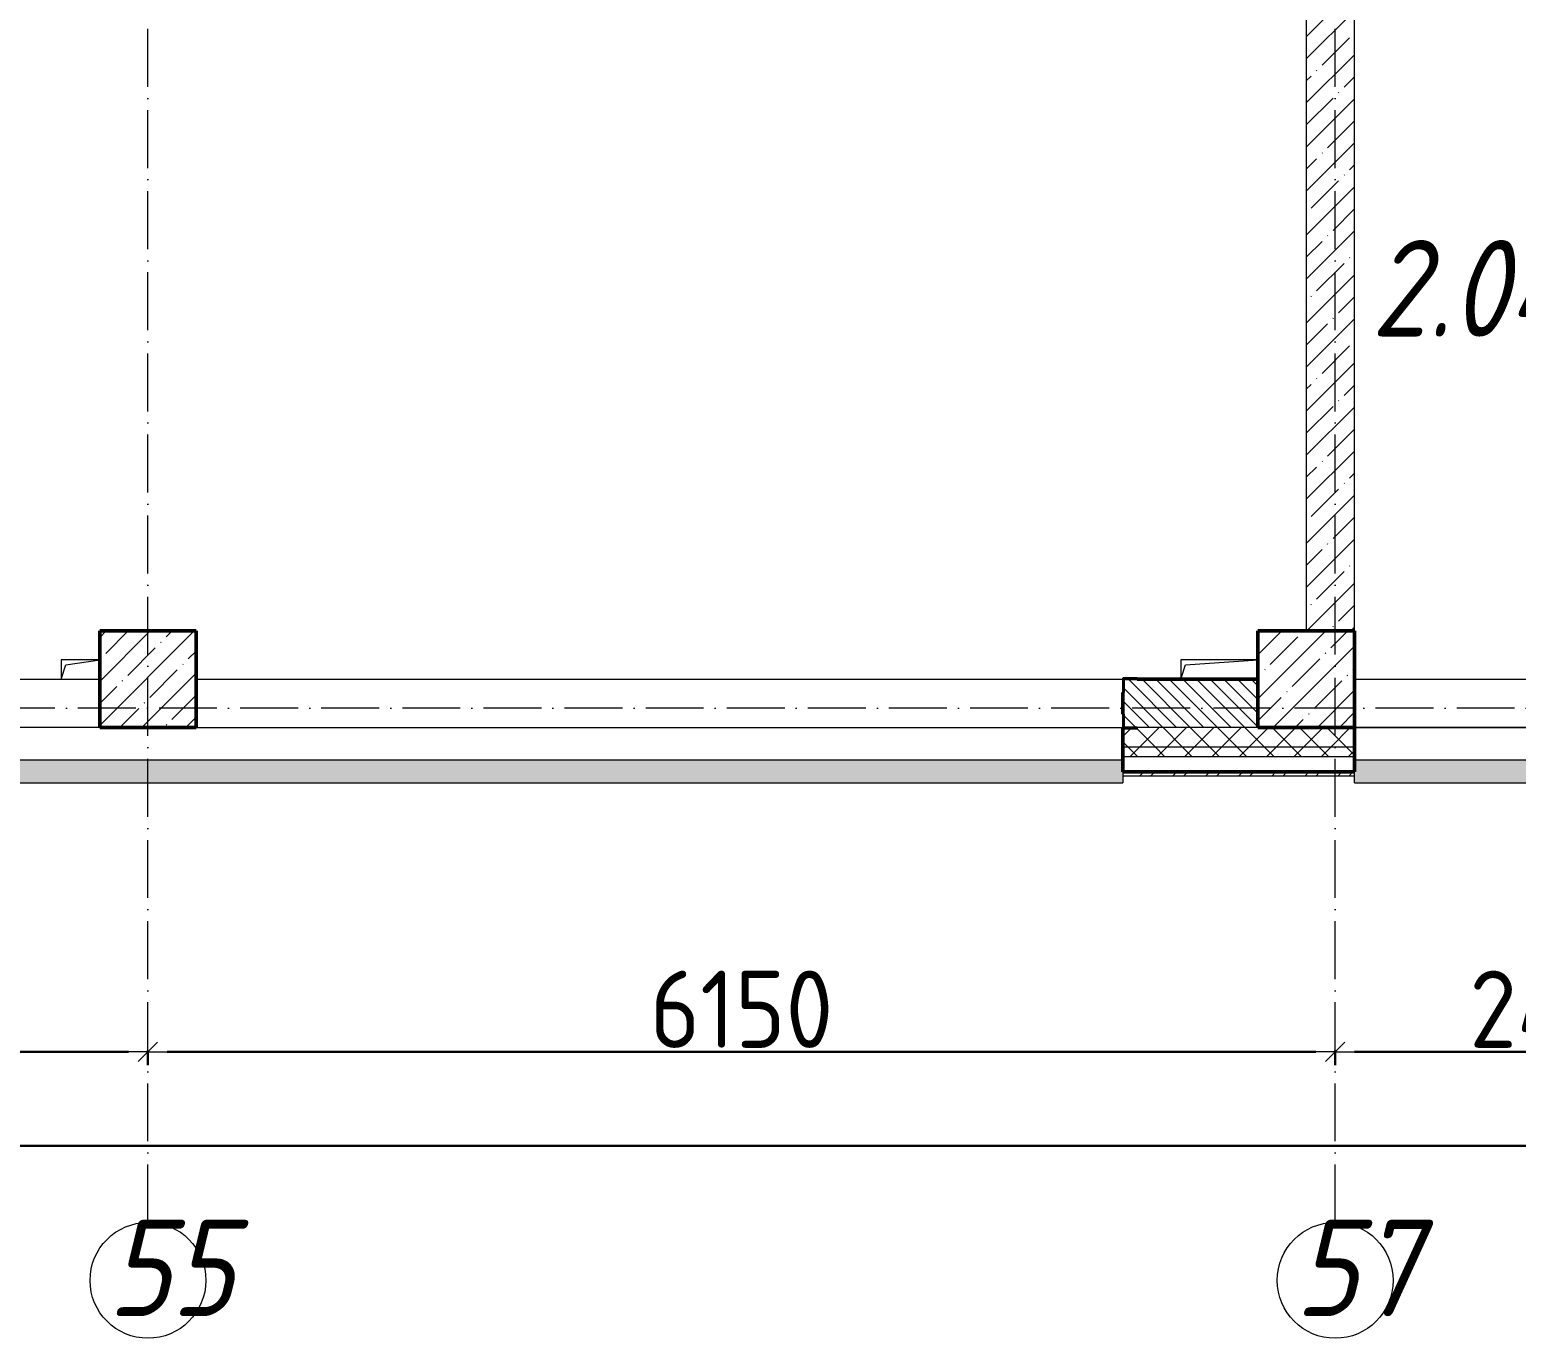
# Model space of a CAD drawing. Header units: millimetres. Extents: x -213536 to 1564669, y -45299 to 942238.
# Drawn here: x 618820 to 626521, y 566461 to 573239 of the extents above; entities that cross this region are included whole.
import ezdxf

# ---------------------------------------------------------------- set-up
doc = ezdxf.new("R2010")
doc.units = ezdxf.units.MM
doc.linetypes.add('50_200_ШТРИХ_1Т_ш5_п1_п1_', pattern=[700, 500, -100, 0, -100])
for name, color, linetype, lineweight in [('3.1) ЖБ окна 1.2 м', 102, 'Continuous', 30), ('A-____-____-DIMS', 7, 'Continuous', 9), ('A-GENM-____-MCUT', 7, 'Continuous', 25), ('A-GENM-____-OTLN', 7, 'Continuous', 9), ('A-GENM-____-OTLN-1', 7, 'Continuous', 25), ('A-GLAZ-____-OTLN', 7, 'Continuous', 9), ('A-WALL-____-MCUT-1', 7, 'Continuous', 9), ('A-WALL-____-MCUT-2', 7, 'Continuous', 50), ('A-WALL-____-MCUT-3', 7, 'Continuous', 9), ('A-WALL-____-OTLN', 7, 'Continuous', 9), ('A-WALL-____-PATT-1', 7, 'Continuous', 9), ('A-WALL-FNSH-MCUT-1', 7, 'Continuous', 9), ('S-COLS-____-MCUT', 7, 'Continuous', 50), ('S-COLS-____-OTLN', 7, 'Continuous', 9), ('S-GRID-____-IDEN', 7, 'Continuous', 9), ('S-GRID-____-OTLN-1', 7, '50_200_ШТРИХ_1Т_ш5_п1_п1_', 9), ('Марки помещений', 7, 'Continuous', 9)]:
    doc.layers.add(name, color=color, linetype=linetype, lineweight=lineweight)
doc.layers.add('A-GLAZ-____-OTLN-1', color=7, linetype='Continuous', lineweight=9, true_color=0xc0c0c0)
doc.styles.add('ISOCPEUR_I', font='isocpeui.ttf', dxfattribs={"width": 0.9, "height": 2.5})
doc.styles.add('ISOCPEUR_I_3', font='isocpeui.ttf', dxfattribs={"width": 0.85, "height": 2.2})
doc.styles.add('СПДС', font='isocpeur.ttf', dxfattribs={"width": 0.9})
doc.dimstyles.new('Размера А3', dxfattribs={"dimtxt": 200, "dimasz": 100, "dimexe": 70, "dimexo": 100, "dimgap": 20, "dimtad": 1, "dimdec": 0, "dimrnd": 10, "dimzin": 0, "dimdsep": 46, "dimtxsty": 'СПДС', "dimblk": 'ARROWHEAD_6', "dimcen": 1, "dimclrd": 256, "dimclre": 256, "dimclrt": 256, "dimazin": 0, "dimtfac": 1, "dimtdec": 0, "dimtmove": 2, "dimatfit": 3, "dimfxl": 1, "dimtolj": 1, "dimtzin": 0, "dimarcsym": 0})
pattern_1 = [(45, (544282.64, 571544.04), (-70.71068, 70.71068), []), (135, (544282.64, 571544.04), (-70.71068, -70.71068), [])]

# ---------------------------------------------------------------- blocks, each defined once
blk = doc.blocks.new('BSC_Колонна _Прямоугольная - 500х500-V57-АР1_План отверстий 2 этажа в осях 1-64_А-ГГ')
at = {"layer": 'S-COLS-____-OTLN'}
h = blk.add_hatch(dxfattribs=at)
h.set_pattern_fill('FP_86', color=256, style=0, pattern_type=2)
h.set_pattern_definition([(45, (-75150, 1668.96), (-114.04925, 114.04925), []), (45, (-75035.95, 1668.96), (-114.04925, 114.04925), [201.613, -40.323, 3.353, -36.97])])
h.paths.add_polyline_path([(-250, -250), (250, -250), (250, 250), (-250, 250)], flags=0)
at = {"layer": 'S-COLS-____-MCUT'}
for p, q in [((250, 250), (-250, 250)), ((-250, 250), (-250, -250)), ((250, -250), (250, 250)), ((-250, -250), (250, -250))]:
    blk.add_line(p, q, dxfattribs=at)
blk = doc.blocks.new('BSC_Колонна _Прямоугольная - 500х500-V93-АР1_План отверстий 2 этажа в осях 1-64_А-ГГ')
at = {"layer": 'S-COLS-____-OTLN'}
h = blk.add_hatch(dxfattribs=at)
h.set_pattern_fill('FP_122', color=256, style=0, pattern_type=2)
h.set_pattern_definition([(45, (-81150, 1668.96), (-114.04925, 114.04925), []), (45, (-81035.95, 1668.96), (-114.04925, 114.04925), [201.613, -40.323, 3.353, -36.97])])
h.paths.add_polyline_path([(-250, -250), (250, -250), (250, 250), (-250, 250)], flags=0)
at = {"layer": 'S-COLS-____-MCUT'}
for p, q in [((250, 250), (-250, 250)), ((-250, 250), (-250, -250)), ((250, -250), (250, 250)), ((-250, -250), (250, -250))]:
    blk.add_line(p, q, dxfattribs=at)
blk = doc.blocks.new('Фахверк_СКБ_Уголок - 250_2700-27497298-АР1_План отверстий 2 этажа в осях 1-64_А-ГГ')
at = {"layer": 'A-GENM-____-MCUT'}
for p, q in [((200, 181), (125, 181)), ((125, 181), (125, 106)), ((131, 106), (131, 175)), ((131, 175), (200, 175)), ((200, 175), (200, 181)), ((125, 106), (131, 106)), ((131, -6), (125, -6)), ((125, -6), (125, -81)), ((131, -75), (131, -6)), ((200, -75), (131, -75)), ((200, -81), (200, -75)), ((125, -81), (200, -81))]:
    blk.add_line(p, q, dxfattribs=at)
blk = doc.blocks.new('AR_Отверстие прямоугольное _в плите_ - AR_Отверстие прямоугольное _в плите_-V162-АР1_План отверстий 2 этажа в осях 1-64_А-ГГ')
at = {"layer": 'A-GENM-____-OTLN'}
for p, q in [((200, 50), (-200, 50)), ((-200, 50), (-200, -50)), ((-200, -50), (-175, 25)), ((-175, 25), (200, 50))]:
    blk.add_line(p, q, dxfattribs=at)
blk = doc.blocks.new('AR_Отверстие прямоугольное _в плите_ - AR_Отверстие прямоугольное _в плите_-V161-АР1_План отверстий 2 этажа в осях 1-64_А-ГГ')
at = {"layer": 'A-GENM-____-OTLN'}
for p, q in [((100, 50), (-100, 50)), ((-100, 50), (-100, -50)), ((-100, -50), (-75, 25)), ((-75, 25), (100, 50))]:
    blk.add_line(p, q, dxfattribs=at)
blk = doc.blocks.new('Отлив_СКБ - Отлив витража_120_НВФ-31885342-АР1_План отверстий 2 этажа в осях 1-64_А-ГГ')
at = {"layer": 'A-GLAZ-____-OTLN-1'}
for points in [[(0, 0), (0, -2), (7800, -2), (7800, 0), (2808.9, 0)], [(0, -2), (0, -120), (7800, -120), (7800, -2), (2808.9, -2)]]:
    blk.add_hatch(color=256, dxfattribs=at).paths.add_polyline_path(points, flags=0)
at = {"layer": 'A-GLAZ-____-OTLN'}
for p, q in [((0, 0), (7800, 0)), ((7800, -2), (0, -2)), ((0, -120), (7800, -120)), ((7800, -83), (7800, -120))]:
    blk.add_line(p, q, dxfattribs=at)
blk = doc.blocks.new('Отлив_СКБ - Отлив витража_120_НВФ-31885283-АР1_План отверстий 2 этажа в осях 1-64_А-ГГ')
at = {"layer": 'A-GLAZ-____-OTLN-1'}
for points in [[(0, -2), (1000, -2), (1000, 0), (0, 0)], [(0, -120), (1000, -120), (1000, -2), (0, -2), (0, -85.5)]]:
    blk.add_hatch(color=256, dxfattribs=at).paths.add_polyline_path(points, flags=0)
at = {"layer": 'A-GLAZ-____-OTLN'}
for p, q in [((0, 0), (1000, 0)), ((1000, -2), (0, -2)), ((0, -120), (0, -83)), ((0, -120), (1000, -120)), ((1000, -83), (1000, -120))]:
    blk.add_line(p, q, dxfattribs=at)
blk = doc.blocks.new('Ось сетки - Круг_Ø6_00__ISO-2_5_0_9K_-25732049-АР1_План отверстий 2 этажа в осях 1-64_А-ГГ')
at = {"layer": 'S-GRID-____-IDEN'}
blk.add_circle((0, 0), 3, dxfattribs=at)
blk = doc.blocks.new('ARROWHEAD_6')
at = {"color": 0, "linetype": 'Continuous'}
for p, q in [((0, 0), (-1, 0)), ((-0.5, -0.5), (0.5, 0.5))]:
    blk.add_line(p, q, dxfattribs=at)
blk = doc.blocks.new('*D5617')
at = {"layer": 'A-____-____-DIMS', "lineweight": -2, "transparency": 16777216}
for p, q in [((56558.3, 455423.5), (56558.3, 455347.4)), ((56658.3, 455417.4), (59458.3, 455417.4)), ((59558.3, 455423.5), (59558.3, 455347.4))]:
    blk.add_line(p, q, dxfattribs=at)
at = {"layer": 'Defpoints', "color": 0, "lineweight": 30, "transparency": 16777216}
for p in [(56558.3, 455523.5), (59558.3, 455523.5), (59558.3, 455417.4)]:
    blk.add_point(p, dxfattribs=at)
at = {"layer": 'A-____-____-DIMS', "lineweight": -2, "transparency": 16777216, "xscale": 100, "yscale": 100, "zscale": 100, "rotation": 180}
blk.add_blockref('ARROWHEAD_6', (56558.3, 455417.4), dxfattribs=at)
at = {"layer": 'A-____-____-DIMS', "lineweight": -2, "transparency": 16777216, "xscale": 100, "yscale": 100, "zscale": 100}
blk.add_blockref('ARROWHEAD_6', (59558.3, 455417.4), dxfattribs=at)
at = {"layer": 'A-____-____-DIMS', "transparency": 16777216, "insert": (58058.3, 455637.4), "char_height": 400, "attachment_point": 5, "style": 'СПДС'}
blk.add_mtext('\\A1;3000', dxfattribs=at)
blk = doc.blocks.new('*D5618')
at = {"layer": 'A-____-____-DIMS', "lineweight": -2, "transparency": 16777216}
for p, q in [((59558.3, 455423.5), (59558.3, 455347.4)), ((59658.3, 455417.4), (65608.3, 455417.4)), ((65708.3, 455423.5), (65708.3, 455347.4))]:
    blk.add_line(p, q, dxfattribs=at)
at = {"layer": 'Defpoints', "color": 0, "lineweight": 30, "transparency": 16777216}
for p in [(59558.3, 455523.5), (65708.3, 455523.5), (65708.3, 455417.4)]:
    blk.add_point(p, dxfattribs=at)
at = {"layer": 'A-____-____-DIMS', "lineweight": -2, "transparency": 16777216, "xscale": 100, "yscale": 100, "zscale": 100, "rotation": 180}
blk.add_blockref('ARROWHEAD_6', (59558.3, 455417.4), dxfattribs=at)
at = {"layer": 'A-____-____-DIMS', "lineweight": -2, "transparency": 16777216, "xscale": 100, "yscale": 100, "zscale": 100}
blk.add_blockref('ARROWHEAD_6', (65708.3, 455417.4), dxfattribs=at)
at = {"layer": 'A-____-____-DIMS', "transparency": 16777216, "insert": (62633.3, 455637.4), "char_height": 400, "attachment_point": 5, "style": 'СПДС'}
blk.add_mtext('\\A1;6150', dxfattribs=at)
blk = doc.blocks.new('*D5619')
at = {"layer": 'A-____-____-DIMS', "lineweight": -2, "transparency": 16777216}
for p, q in [((65708.3, 455423.5), (65708.3, 455347.4)), ((65808.3, 455417.4), (68008.3, 455417.4)), ((68108.3, 455423.5), (68108.3, 455347.4))]:
    blk.add_line(p, q, dxfattribs=at)
at = {"layer": 'Defpoints', "color": 0, "lineweight": 30, "transparency": 16777216}
for p in [(65708.3, 455523.5), (68108.3, 455523.5), (68108.3, 455417.4)]:
    blk.add_point(p, dxfattribs=at)
at = {"layer": 'A-____-____-DIMS', "lineweight": -2, "transparency": 16777216, "xscale": 100, "yscale": 100, "zscale": 100, "rotation": 180}
blk.add_blockref('ARROWHEAD_6', (65708.3, 455417.4), dxfattribs=at)
at = {"layer": 'A-____-____-DIMS', "lineweight": -2, "transparency": 16777216, "xscale": 100, "yscale": 100, "zscale": 100}
blk.add_blockref('ARROWHEAD_6', (68108.3, 455417.4), dxfattribs=at)
at = {"layer": 'A-____-____-DIMS', "transparency": 16777216, "insert": (66908.3, 455637.4), "char_height": 400, "attachment_point": 5, "style": 'СПДС'}
blk.add_mtext('\\A1;2400', dxfattribs=at)
blk = doc.blocks.new('*D5624')
at = {"layer": 'A-____-____-DIMS', "lineweight": -2, "transparency": 16777216}
for p, q in [((-17941.7, 454935.3), (-17941.7, 454859.2)), ((-17841.7, 454929.2), (85458.3, 454929.2)), ((85558.3, 454935.3), (85558.3, 454859.2))]:
    blk.add_line(p, q, dxfattribs=at)
at = {"layer": 'Defpoints', "color": 0, "lineweight": 30, "transparency": 16777216}
for p in [(-17941.7, 455035.3), (85558.3, 455035.3), (85558.3, 454929.2)]:
    blk.add_point(p, dxfattribs=at)
at = {"layer": 'A-____-____-DIMS', "lineweight": -2, "transparency": 16777216, "xscale": 100, "yscale": 100, "zscale": 100, "rotation": 180}
blk.add_blockref('ARROWHEAD_6', (-17941.7, 454929.2), dxfattribs=at)
at = {"layer": 'A-____-____-DIMS', "lineweight": -2, "transparency": 16777216, "xscale": 100, "yscale": 100, "zscale": 100}
blk.add_blockref('ARROWHEAD_6', (85558.3, 454929.2), dxfattribs=at)
at = {"layer": 'A-____-____-DIMS', "transparency": 16777216, "insert": (33808.3, 455149.2), "char_height": 400, "attachment_point": 5, "style": 'СПДС'}
blk.add_mtext('\\A1;103500', dxfattribs=at)
blk = doc.blocks.new('2этаж')
at = {"layer": 'S-GRID-____-OTLN-1', "color": 251, "ltscale": 0.6, "true_color": 0x636466}
for p, q in [((59558.3, 454533.3), (59558.3, 469166.5)), ((65708.3, 454533.3), (65708.3, 465551)), ((88482.7, 457197), (-20260.4, 457197))]:
    blk.add_line(p, q, dxfattribs=at)
at = {"layer": 'S-GRID-____-IDEN', "char_height": 500, "width": 404.05, "attachment_point": 1, "style": 'ISOCPEUR_I'}
for s, insert in [('55', (59348.8, 454547.9)), ('57', (65498.8, 454547.9))]:
    blk.add_mtext(s, dxfattribs=dict(at, insert=insert))
at = {"layer": 'A-____-____-DIMS'}
for base, p1, p2, picture, middle in [((59558.3, 455417.4), (56558.3, 455523.5), (59558.3, 455523.5), '*D5617', (58058.3, 455637.4)), ((65708.3, 455417.4), (59558.3, 455523.5), (65708.3, 455523.5), '*D5618', (62633.3, 455637.4)), ((68108.3, 455417.4), (65708.3, 455523.5), (68108.3, 455523.5), '*D5619', (66908.3, 455637.4)), ((85558.3, 454929.2), (-17941.7, 455035.3), (85558.3, 455035.3), '*D5624', (33808.3, 455149.2))]:
    dim = blk.add_linear_dim(base=base, p1=p1, p2=p2, dimstyle='Размера А3', override={"dimtxt": 400}, dxfattribs=at)
    dim.commit()
    dim.dimension.update_dxf_attribs({"geometry": picture, "text_midpoint": middle})

msp = doc.modelspace()

# ---------------------------------------------------------------- hatches: boundary and pattern name
at = {"layer": 'A-WALL-____-PATT-1'}
h = msp.add_hatch(dxfattribs=at)
h.set_pattern_fill('FP_25', color=256, style=0, pattern_type=2)
h.set_pattern_definition([(45, (544282.64, 571544.04), (-114.04925, 114.04925), []), (45, (544396.69, 571544.04), (-114.04925, 114.04925), [201.612, -40.322, 3.353, -36.97])])
h.paths.add_polyline_path([(625432.6, 570125.1), (625682.6, 570125.1), (625682.6, 577625.1), (625432.6, 577625.1), (625432.6, 572279.9)], flags=0)
h = msp.add_hatch(dxfattribs=at)
h.set_pattern_fill('FP_6', color=256, style=0, pattern_type=2)
h.set_pattern_definition([(135, (544282.637, 571544.04), (-35.35534, -35.35534), [])])
h.paths.add_polyline_path([(625182.6, 569625.1), (625182.6, 569875.1), (624488.6, 569875.1), (624488.6, 569806.1), (624482.6, 569806.1), (624482.6, 569694.1), (624488.6, 569694.1), (624488.6, 569625.1), (624557.6, 569625.1)], flags=0)
h = msp.add_hatch(dxfattribs=at)
h.set_pattern_fill('FP_1', color=256, style=0, pattern_type=2)
h.set_pattern_definition(pattern_1)
h.paths.add_polyline_path([(645532.6, 569525.1), (645532.6, 569625.1), (636507.6, 569625.1), (636507.6, 569619.1), (636432.6, 569619.1), (636432.6, 569525.1), (645032.6, 569525.1)], flags=0)
h.paths.add_polyline_path([(634632.6, 569525.1), (634632.6, 569619.1), (634557.6, 569619.1), (634557.6, 569625.1), (626682.6, 569625.1), (626682.6, 569525.1), (634409.6, 569525.1)], flags=0)
h.paths.add_polyline_path([(625182.6, 569525.1), (625682.6, 569525.1), (625682.6, 569625.1), (624557.6, 569625.1), (624557.6, 569619.1), (624482.6, 569619.1), (624482.6, 569525.1), (624557.6, 569525.1)], flags=0)
h.paths.add_polyline_path([(615282.6, 569525.1), (616682.6, 569525.1), (616682.6, 569625.1), (615357.6, 569625.1), (615357.6, 569619.1), (615282.6, 569619.1)], flags=0)
h.paths.add_polyline_path([(613132.6, 569525.1), (613482.6, 569525.1), (613482.6, 569619.1), (613407.6, 569619.1), (613407.6, 569625.1), (612357.6, 569625.1), (612357.6, 569619.1), (612282.6, 569619.1), (612282.6, 569525.1), (612632.6, 569525.1)], flags=0)
h.paths.add_polyline_path([(610482.3, 569525.1), (610482.3, 569619.1), (610407.6, 569619.1), (610407.6, 569625.1), (609357.6, 569625.1), (609357.6, 569619.1), (609282.6, 569619.1), (609282.6, 569525.1), (609665.1, 569525.1)], flags=0)
h.paths.add_polyline_path([(607482.6, 569525.1), (607482.6, 569619.1), (607407.6, 569619.1), (607407.6, 569625.1), (606357.6, 569625.1), (606357.6, 569619.1), (606282.6, 569619.1), (606282.6, 569525.1), (607013.9, 569525.1)], flags=0)
h.paths.add_polyline_path([(603632.6, 569525.1), (604482.6, 569525.1), (604482.6, 569619.1), (604407.6, 569619.1), (604407.6, 569625.1), (603357.6, 569625.1), (603357.6, 569619.1), (603282.6, 569619.1), (603282.6, 569525.1), (603479, 569525.1)], flags=0)
h.paths.add_polyline_path([(598176.6, 569525.1), (598482.6, 569525.1), (598482.6, 569619.1), (598407.6, 569619.1), (598407.6, 569625.1), (597357.6, 569625.1), (597357.6, 569619.1), (597282.6, 569619.1), (597282.6, 569525.1), (598132.6, 569525.1)], flags=0)
h.paths.add_polyline_path([(594282.6, 569525.1), (595482.6, 569525.1), (595482.6, 569619.1), (595407.6, 569619.1), (595407.6, 569625.1), (594357.6, 569625.1), (594357.6, 569619.1), (594282.6, 569619.1)], flags=0)
h.paths.add_polyline_path([(591990.5, 569525.1), (592482.6, 569525.1), (592482.6, 569619.1), (592407.6, 569619.1), (592407.6, 569625.1), (591357.6, 569625.1), (591357.6, 569619.1), (591282.6, 569619.1), (591282.6, 569525.1), (591357.6, 569525.1)], flags=0)
h.paths.add_polyline_path([(589339.3, 569525.1), (589482.6, 569525.1), (589482.6, 569619.1), (589407.6, 569619.1), (589407.6, 569625.1), (588357.6, 569625.1), (588357.6, 569619.1), (588282.6, 569619.1), (588282.6, 569525.1), (589132.6, 569525.1)], flags=0)
h.paths.add_polyline_path([(586482.6, 569525.1), (586482.6, 569619.1), (586407.6, 569619.1), (586407.6, 569625.1), (585357.6, 569625.1), (585357.6, 569619.1), (585282.6, 569619.1), (585282.6, 569525.1), (586407.6, 569525.1)], flags=0)
h.paths.add_polyline_path([(583482.6, 569525.1), (583482.6, 569619.1), (583407.6, 569619.7), (583407.6, 569625.1), (582082.6, 569625.1), (582082.6, 569525.1), (583476.6, 569525.1)], flags=0)
h.paths.add_polyline_path([(579082.6, 569525.1), (580282.6, 569525.1), (580282.6, 569619.1), (580207.6, 569619.1), (580207.6, 569625.1), (579082.6, 569625.1)], flags=0)
h.paths.add_polyline_path([(577276.6, 569525.1), (577282.6, 569525.1), (577282.6, 569619.1), (577207.6, 569619.1), (577207.6, 569625.1), (576157.6, 569625.1), (576157.6, 569619.1), (576082.6, 569619.1), (576083.3, 569525.1), (577207.6, 569525.1)], flags=0)
h.paths.add_polyline_path([(574207.6, 569525.1), (574282.6, 569525.1), (574282.6, 569619.1), (574207.6, 569619.1), (574207.6, 569625.1), (573082.6, 569625.1), (573082.6, 569525.1), (573582.6, 569525.1)], flags=0)
h.paths.add_polyline_path([(570582.6, 569525.1), (571282.6, 569525.1), (571282.6, 569619.1), (571207.6, 569619.1), (571207.6, 569625.1), (570082.6, 569625.1), (570082.6, 569525.1)], flags=0)
h.paths.add_polyline_path([(568282.6, 569525.1), (568282.6, 569619.1), (568207.6, 569619.1), (568207.6, 569625.1), (567157.6, 569625.1), (567157.6, 569619.1), (567082.6, 569619.1), (567082.6, 569525.1), (567246, 569525.1)], flags=0)
h.paths.add_polyline_path([(565207.6, 569525.1), (565282.6, 569525.1), (565282.6, 569619.1), (565207.6, 569619.1), (565207.6, 569625.1), (564082.6, 569625.1), (564082.6, 569525.1), (564594.8, 569525.1)], flags=0)
h.paths.add_polyline_path([(561082.6, 569525.1), (562282.6, 569525.1), (562282.6, 569619.1), (562207.6, 569619.1), (562207.6, 569625.1), (561082.6, 569625.1)], flags=0)
h.paths.add_polyline_path([(559282.6, 569525.1), (559282.6, 569619.1), (559207.6, 569619.1), (559207.6, 569625.1), (558157.6, 569625.1), (558157.6, 569619.1), (558082.6, 569619.1), (558082.6, 569525.1), (559182.6, 569525.1)], flags=0)
h.paths.add_polyline_path([(557082.6, 569525.1), (557082.6, 569619.1), (557007.6, 569619.1), (557007.6, 569625.1), (551757.6, 569625.1), (551757.6, 569619.1), (551682.6, 569619.1), (551682.6, 569525.1), (556641.2, 569525.1)], flags=0)
h.paths.add_polyline_path([(549582.6, 569525.1), (550682.6, 569525.1), (550682.6, 569619.1), (550607.6, 569619.1), (550607.6, 569625.1), (541832.6, 569625.1), (541832.6, 569525.1), (549571.3, 569525.1)], flags=0)
h = msp.add_hatch(dxfattribs=at)
h.set_pattern_fill('FP_1', color=256, style=0, pattern_type=2)
h.set_pattern_definition(pattern_1)
h.paths.add_polyline_path([(645532.6, 569475.1), (645632.6, 569475.1), (645632.6, 569525.1), (636432.6, 569525.1), (636432.6, 569475.1), (645014.4, 569475.1)], flags=0)
h.paths.add_polyline_path([(633525.9, 569475.1), (634632.6, 569475.1), (634632.6, 569525.1), (626682.6, 569525.1), (626682.6, 569475.1), (632642.2, 569475.1)], flags=0)
h.paths.add_polyline_path([(624482.6, 569475.1), (625682.6, 569475.1), (625682.6, 569525.1), (624482.6, 569525.1)], flags=0)
h.paths.add_polyline_path([(616682.6, 569475.1), (616682.6, 569525.1), (615282.6, 569525.1), (615282.6, 569475.1), (615851.3, 569475.1)], flags=0)
h.paths.add_polyline_path([(613482.6, 569475.1), (613482.6, 569525.1), (612282.6, 569525.1), (612282.6, 569475.1), (613200.1, 569475.1)], flags=0)
h.paths.add_polyline_path([(609665.1, 569475.1), (610482.3, 569475.1), (610482.3, 569525.1), (609282.6, 569525.1), (609282.6, 569475.1)], flags=0)
h.paths.add_polyline_path([(607482.6, 569475.1), (607482.6, 569525.1), (606282.6, 569525.1), (606282.6, 569475.1), (607013.9, 569475.1)], flags=0)
h.paths.add_polyline_path([(604362.7, 569475.1), (604482.6, 569475.1), (604482.6, 569525.1), (603282.6, 569525.1), (603282.6, 569475.1), (603479, 569475.1)], flags=0)
h.paths.add_polyline_path([(598482.6, 569475.1), (598482.6, 569525.1), (597282.6, 569525.1), (597282.6, 569475.1), (598176.6, 569475.1)], flags=0)
h.paths.add_polyline_path([(595482.6, 569475.1), (595482.6, 569525.1), (594282.6, 569525.1), (594282.6, 569475.1), (594641.7, 569475.1)], flags=0)
h.paths.add_polyline_path([(591282.6, 569475.1), (592482.6, 569475.1), (592482.6, 569525.1), (591282.6, 569525.1)], flags=0)
h.paths.add_polyline_path([(589339.3, 569475.1), (589482.6, 569475.1), (589482.6, 569525.1), (588282.6, 569525.1), (588282.6, 569475.1), (588455.6, 569475.1)], flags=0)
h.paths.add_polyline_path([(586482.6, 569475.1), (586482.6, 569525.1), (585282.6, 569525.1), (585282.6, 569475.1), (585804.4, 569475.1)], flags=0)
h.paths.add_polyline_path([(583153.2, 569475.1), (583482.6, 569475.1), (583482.6, 569525.1), (582082.6, 569525.1), (582082.6, 569475.1), (582269.4, 569475.1)], flags=0)
h.paths.add_polyline_path([(580282.6, 569475.1), (580282.6, 569525.1), (579082.6, 569525.1), (579082.6, 569475.1), (579618.2, 569475.1)], flags=0)
h.paths.add_polyline_path([(577282.6, 569475.1), (577282.6, 569525.1), (576082.6, 569525.1), (576083.3, 569475.1)], flags=0)
h.paths.add_polyline_path([(574282.6, 569475.1), (574282.6, 569525.1), (573082.6, 569525.1), (573082.6, 569475.1)], flags=0)
h.paths.add_polyline_path([(570082.6, 569475.1), (571282.6, 569475.1), (571282.6, 569525.1), (570082.6, 569525.1)], flags=0)
h.paths.add_polyline_path([(568282.6, 569475.1), (568282.6, 569525.1), (567082.6, 569525.1), (567082.6, 569475.1), (567246, 569475.1)], flags=0)
h.paths.add_polyline_path([(565282.6, 569475.1), (565282.6, 569525.1), (564082.6, 569525.1), (564082.6, 569475.1), (564594.8, 569475.1)], flags=0)
h.paths.add_polyline_path([(562282.6, 569475.1), (562282.6, 569525.1), (561082.6, 569525.1), (561082.6, 569475.1), (561943.6, 569475.1)], flags=0)
h.paths.add_polyline_path([(559282.6, 569475.1), (559282.6, 569525.1), (558082.6, 569525.1), (558082.6, 569475.1), (558408.7, 569475.1)], flags=0)
h.paths.add_polyline_path([(557082.6, 569475.1), (557082.6, 569525.1), (551682.6, 569525.1), (551682.6, 569475.1), (556641.2, 569475.1)], flags=0)
h.paths.add_polyline_path([(550682.6, 569475.1), (550682.6, 569525.1), (541732.6, 569525.1), (541732.6, 569475.1), (549571.3, 569475.1)], flags=0)
h = msp.add_hatch(dxfattribs=at)
h.set_pattern_fill('FP_3', color=256, style=0, pattern_type=2)
h.set_pattern_definition([(45, (544282.64, 571544.04), (-85.53659, 85.53659), []), (45, (544339.66, 571544.04), (-85.53659, 85.53659), [])])
h.paths.add_polyline_path([(645762.6, 569375.1), (645762.6, 569395.1), (636432.6, 569395.1), (636432.6, 569375.1), (645014.4, 569375.1)], flags=0)
h.paths.add_polyline_path([(634632.6, 569375.1), (634632.6, 569395.1), (626682.6, 569395.1), (626682.6, 569375.1), (634409.6, 569375.1)], flags=0)
h.paths.add_polyline_path([(624482.6, 569375.1), (625682.6, 569375.1), (625682.6, 569395.1), (624482.6, 569395.1)], flags=0)
h.paths.add_polyline_path([(616682.6, 569375.1), (616682.6, 569395.1), (616167.6, 569395.1), (616167.6, 569375.1)], flags=0)

# ---------------------------------------------------------------- linework, layer by layer
at = {"layer": 'A-WALL-____-MCUT-1'}
for p, q in [((625432.6, 577625.1), (625432.6, 570125.1)), ((625682.6, 570125.1), (625682.6, 577375.1))]:
    msp.add_line(p, q, dxfattribs=at)
at = {"layer": 'A-WALL-____-MCUT-2'}
for p, q in [((625182.6, 569875.1), (624557.6, 569875.1)), ((624482.6, 569806.1), (624482.6, 569694.1)), ((624482.6, 569619.1), (624482.6, 569395.1)), ((625682.6, 569395.1), (625682.6, 569625.1)), ((624482.6, 569395.1), (625682.6, 569395.1))]:
    msp.add_line(p, q, dxfattribs=at)
at = {"layer": 'A-WALL-____-MCUT-3'}
for p, q in [((625182.6, 569625.1), (624557.6, 569625.1)), ((624482.6, 569525.1), (625682.6, 569525.1)), ((624482.6, 569475.1), (625682.6, 569475.1))]:
    msp.add_line(p, q, dxfattribs=at)
at = {"layer": 'A-WALL-____-OTLN'}
for p, q in [((616682.6, 569875.1), (619182.6, 569875.1)), ((619682.6, 569875.1), (624482.6, 569875.1)), ((625682.6, 569875.1), (626682.6, 569875.1)), ((619182.6, 569625.1), (616682.6, 569625.1)), ((619682.6, 569625.1), (624482.6, 569625.1)), ((625682.6, 569625.1), (626682.6, 569625.1)), ((626682.6, 569625.1), (625682.6, 569625.1))]:
    msp.add_line(p, q, dxfattribs=at)
at = {"layer": 'A-WALL-FNSH-MCUT-1'}
for p, q in [((624482.6, 569395.1), (624482.6, 569375.1)), ((624482.6, 569375.1), (625682.6, 569375.1)), ((625682.6, 569375.1), (625682.6, 569395.1))]:
    msp.add_line(p, q, dxfattribs=at)

# ---------------------------------------------------------------- block references
at = {"layer": '3.1) ЖБ окна 1.2 м'}
msp.add_blockref('2этаж', (559874.3, 112528.1), dxfattribs=at)
at = {"layer": 'A-GENM-____-OTLN'}
for name, p in [('AR_Отверстие прямоугольное _в плите_ - AR_Отверстие прямоугольное _в плите_-V161-АР1_План отверстий 2 этажа в осях 1-64_А-ГГ', (619082.6, 569925.1)), ('AR_Отверстие прямоугольное _в плите_ - AR_Отверстие прямоугольное _в плите_-V162-АР1_План отверстий 2 этажа в осях 1-64_А-ГГ', (624982.6, 569925.1))]:
    msp.add_blockref(name, p, dxfattribs=at)
at = {"layer": 'A-GENM-____-OTLN-1'}
msp.add_blockref('Фахверк_СКБ_Уголок - 250_2700-27497298-АР1_План отверстий 2 этажа в осях 1-64_А-ГГ', (624357.6, 569700.1), dxfattribs=at)
at = {"layer": 'A-GLAZ-____-OTLN'}
for name, p in [('Отлив_СКБ - Отлив витража_120_НВФ-31885342-АР1_План отверстий 2 этажа в осях 1-64_А-ГГ', (616682.6, 569458.1)), ('Отлив_СКБ - Отлив витража_120_НВФ-31885283-АР1_План отверстий 2 этажа в осях 1-64_А-ГГ', (625682.6, 569458.1))]:
    msp.add_blockref(name, p, dxfattribs=at)
at = {"layer": 'S-COLS-____-OTLN'}
for name, p in [('BSC_Колонна _Прямоугольная - 500х500-V57-АР1_План отверстий 2 этажа в осях 1-64_А-ГГ', (619432.6, 569875.1)), ('BSC_Колонна _Прямоугольная - 500х500-V93-АР1_План отверстий 2 этажа в осях 1-64_А-ГГ', (625432.6, 569875.1))]:
    msp.add_blockref(name, p, dxfattribs=at)
at = {"layer": 'S-GRID-____-IDEN', "xscale": 99.99999999999993, "yscale": 99.99999999999993, "zscale": 99.99999999999993}
for p in [(619432.6, 566761.4), (625582.6, 566761.4)]:
    msp.add_blockref('Ось сетки - Круг_Ø6_00__ISO-2_5_0_9K_-25732049-АР1_План отверстий 2 этажа в осях 1-64_А-ГГ', p, dxfattribs=at)

# ---------------------------------------------------------------- texts
at = {"layer": 'Марки помещений', "insert": (625768.3, 572149.8), "char_height": 500, "width": 849.789, "attachment_point": 1, "style": 'ISOCPEUR_I_3'}
msp.add_mtext('2.044', dxfattribs=at)

doc.saveas('drawing.dxf')
